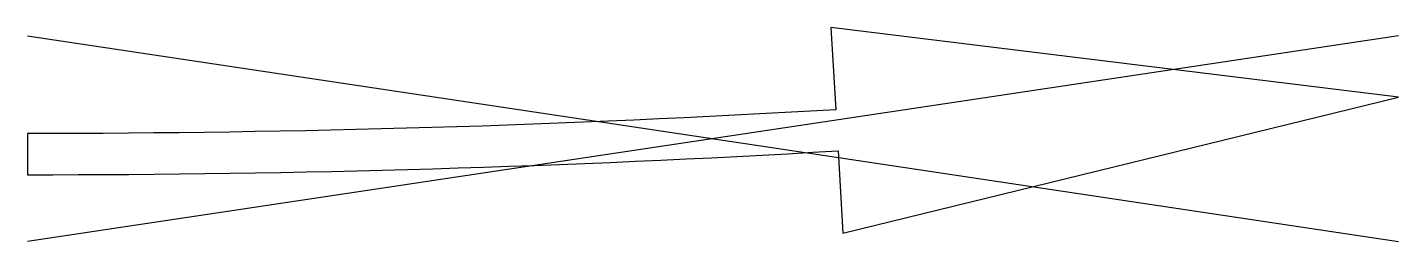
# Model space of a CAD drawing. Header units: metres. Extents: x 0 to 5, y -0.32 to 0.46.
import ezdxf

# ---------------------------------------------------------------- set-up
doc = ezdxf.new("R2010")
doc.units = ezdxf.units.M
doc.header["$LTSCALE"] = 0.2

msp = doc.modelspace()

# ---------------------------------------------------------------- linework, layer by layer
for p, q in [((0, 0.4305), (4.9957, -0.3182)), ((4.9957, 0.4305), (0, -0.3182))]:
    msp.add_line(p, q)
at = {"flags": 128}
msp.add_lwpolyline([(2.9537, 0.0121), (2.9714, -0.2874), (4.9957, 0.2077), (2.9272, 0.4613), (2.9449, 0.1618, -0.014734), (0, 0.075), (0, -0.075, 0.014734)], format="xyb", close=True, dxfattribs=at)

doc.saveas('drawing.dxf')
